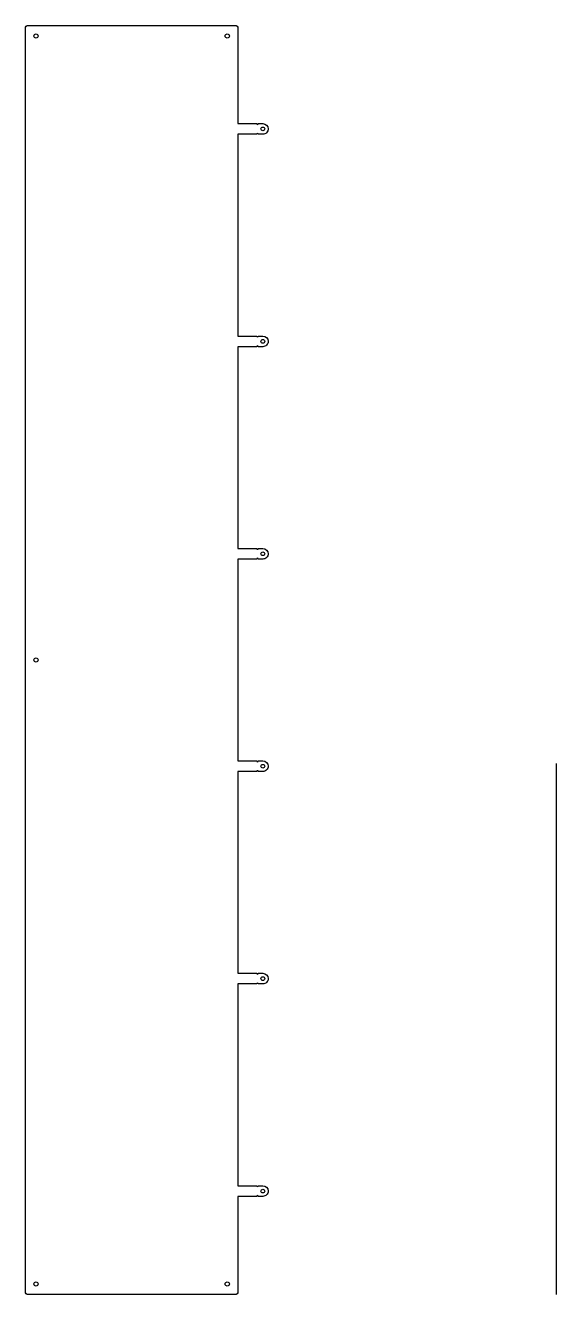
# Model space of a CAD drawing. Header units: millimetres. Extents: x 0 to 1000, y 0 to 2390.
import ezdxf

# ---------------------------------------------------------------- set-up
doc = ezdxf.new("R2010")
doc.units = ezdxf.units.MM
doc.layers.get('0').update_dxf_attribs({"linetype": 'CONTINUOUS'})

msp = doc.modelspace()

# ---------------------------------------------------------------- linework, layer by layer
msp.add_line((1000, 0), (1000, 1000))
msp.add_lwpolyline([(400, 205), (435.5, 205, 1), (438.5, 205), (447, 205, -0.414212), (457, 195, -0.414217), (447, 185), (438.5, 185, 1), (435.5, 185), (400, 185), (400, 5, -0.414214), (395, 0), (5, 0, -0.414214), (0, 5), (0, 2385, -0.414214), (5, 2390), (395, 2390, -0.414214), (400, 2385), (400, 2205), (435.5, 2205, 1), (438.5, 2205), (447, 2205, -0.414212), (457, 2195, -0.414217), (447, 2185), (438.5, 2185, 1), (435.5, 2185), (400, 2185), (400, 1805), (435.5, 1805, 1), (438.5, 1805), (447, 1805, -0.414212), (457, 1795, -0.414217), (447, 1785), (438.5, 1785, 1), (435.5, 1785), (400, 1785), (400, 1405), (435.5, 1405, 1), (438.5, 1405), (447, 1405, -0.414212), (457, 1395, -0.414217), (447, 1385), (438.5, 1385, 1), (435.5, 1385), (400, 1385), (400, 1005), (435.5, 1005, 1), (438.5, 1005), (447, 1005, -0.414212), (457, 995, -0.414217), (447, 985), (438.5, 985, 1), (435.5, 985), (400, 985), (400, 605), (435.5, 605, 1), (438.5, 605), (447, 605, -0.414212), (457, 595, -0.414217), (447, 585), (438.5, 585, 1), (435.5, 585), (400, 585)], format="xyb", close=True)
for centre, radius in [((20, 2370), 4), ((380, 2370), 4), ((447, 2195), 3.5), ((447, 1795), 3.5), ((447, 1395), 3.5), ((20, 1195), 4), ((447, 995), 3.5), ((447, 595), 3.5), ((447, 195), 3.5), ((20, 20), 4), ((380, 20), 4)]:
    msp.add_circle(centre, radius)

doc.saveas('drawing.dxf')
